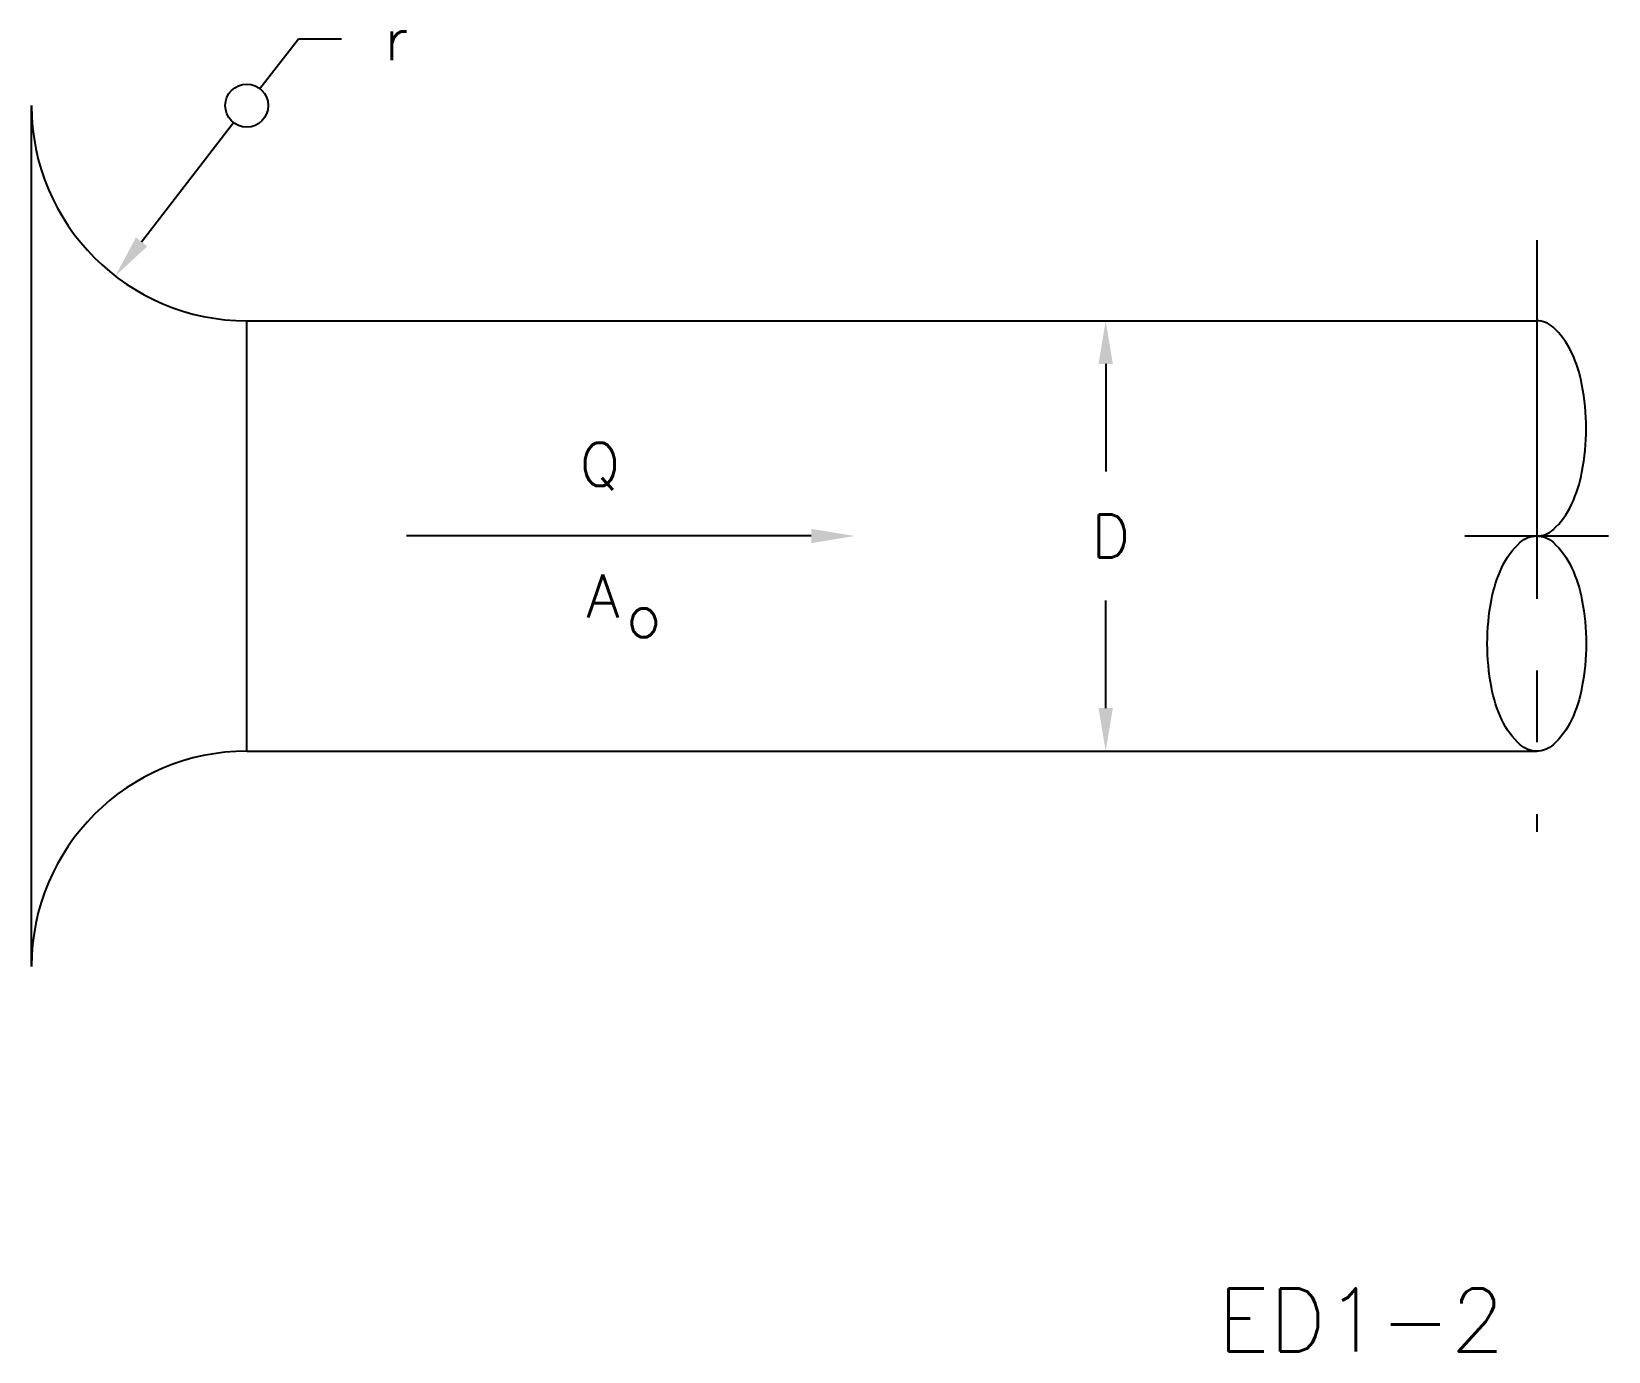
# Model space of a CAD drawing. Extents: x 2.57 to 8.07, y 1.61 to 6.21.
import ezdxf

# ---------------------------------------------------------------- set-up
doc = ezdxf.new("R2010")
doc.units = 0
doc.header["$MEASUREMENT"] = 0
doc.linetypes.add('CENTER', pattern=[2, 1.25, -0.25, 0.25, -0.25])
doc.layers.get('0').update_dxf_attribs({"linetype": 'CONTINUOUS'})
doc.layers.add('NUMBER', color=7, linetype='CONTINUOUS')
doc.styles.add('ROMANS', font='romans')

msp = doc.modelspace()

# ---------------------------------------------------------------- linework, layer by layer
for p, q in [((3.3704, 6.0132), (3.5045, 6.187)), ((3.5045, 6.187), (3.6545, 6.187)), ((2.5746, 2.9538), (2.5746, 5.9538)), ((2.9582, 5.4787), (3.2788, 5.8944)), ((3.3246, 5.2038), (7.8192, 5.2038)), ((3.3246, 3.7038), (3.3246, 5.2038)), ((6.3174, 5.0538), (6.3174, 4.6788)), ((5.2913, 4.4538), (3.8807, 4.4538)), ((7.5692, 4.4538), (8.0692, 4.4538)), ((6.3174, 3.8538), (6.3174, 4.2288)), ((3.3246, 3.7038), (7.8192, 3.7038))]:
    msp.add_line(p, q)
at = {"linetype": 'CENTER'}
msp.add_line((7.8192, 5.4847), (7.8192, 3.4228), dxfattribs=at)
msp.add_lwpolyline([(7.8192, 4.4538, 0.185624), (7.8764, 4.4758, 0.101934), (7.9409, 4.5636, 0.060684), (7.977, 4.6766, 0.047006), (7.9913, 4.8288, 0.047006), (7.977, 4.981, 0.060684), (7.9409, 5.0939, 0.101934), (7.8764, 5.1818, 0.185624), (7.8192, 5.2038, 0.185624)], format="xyb")
msp.add_lwpolyline([(7.8192, 3.7038, -0.185624), (7.762, 3.7258, -0.101934), (7.6975, 3.8136, -0.060684), (7.6614, 3.9266, -0.047006), (7.6471, 4.0788, -0.047006), (7.6614, 4.231, -0.060684), (7.6975, 4.3439, -0.101934), (7.762, 4.4318, -0.185624), (7.8192, 4.4538, -0.185624), (7.8764, 4.4318, -0.101934), (7.9409, 4.3439, -0.060684), (7.977, 4.231, -0.047006), (7.9913, 4.0788, -0.047006), (7.977, 3.9266, -0.060684), (7.9409, 3.8136, -0.101934), (7.8764, 3.7258, -0.185624)], format="xyb", close=True)
msp.add_circle((3.3246, 5.9538), 0.075)
for centre, start, end in [((3.3246, 5.9538), 180, 270), ((3.3246, 2.9538), 90, 180)]:
    msp.add_arc(centre, 0.75, start, end)
for points in [[(2.9779, 5.4634), (2.9384, 5.494), (2.8665, 5.3599)], [(6.3424, 5.0538), (6.2924, 5.0538), (6.3174, 5.2038)], [(5.2913, 4.4788), (5.2913, 4.4288), (5.4413, 4.4538)], [(6.3424, 3.8538), (6.2924, 3.8538), (6.3174, 3.7038)]]:
    msp.add_solid(points)

# ---------------------------------------------------------------- texts
at = {"style": 'ROMANS'}
for s, p in [('r', (3.8045, 6.112)), ('Q', (4.4841, 4.6284)), ('D', (6.2674, 4.3788)), ('A', (4.5079, 4.1696)), ('o', (4.6465, 4.101))]:
    msp.add_text(s, height=0.15, dxfattribs=at).set_placement(p)
at = {"layer": 'NUMBER', "style": 'ROMANS'}
msp.add_text('ED1-2', height=0.22, dxfattribs=at).set_placement((6.708, 1.6117))

doc.saveas('drawing.dxf')
